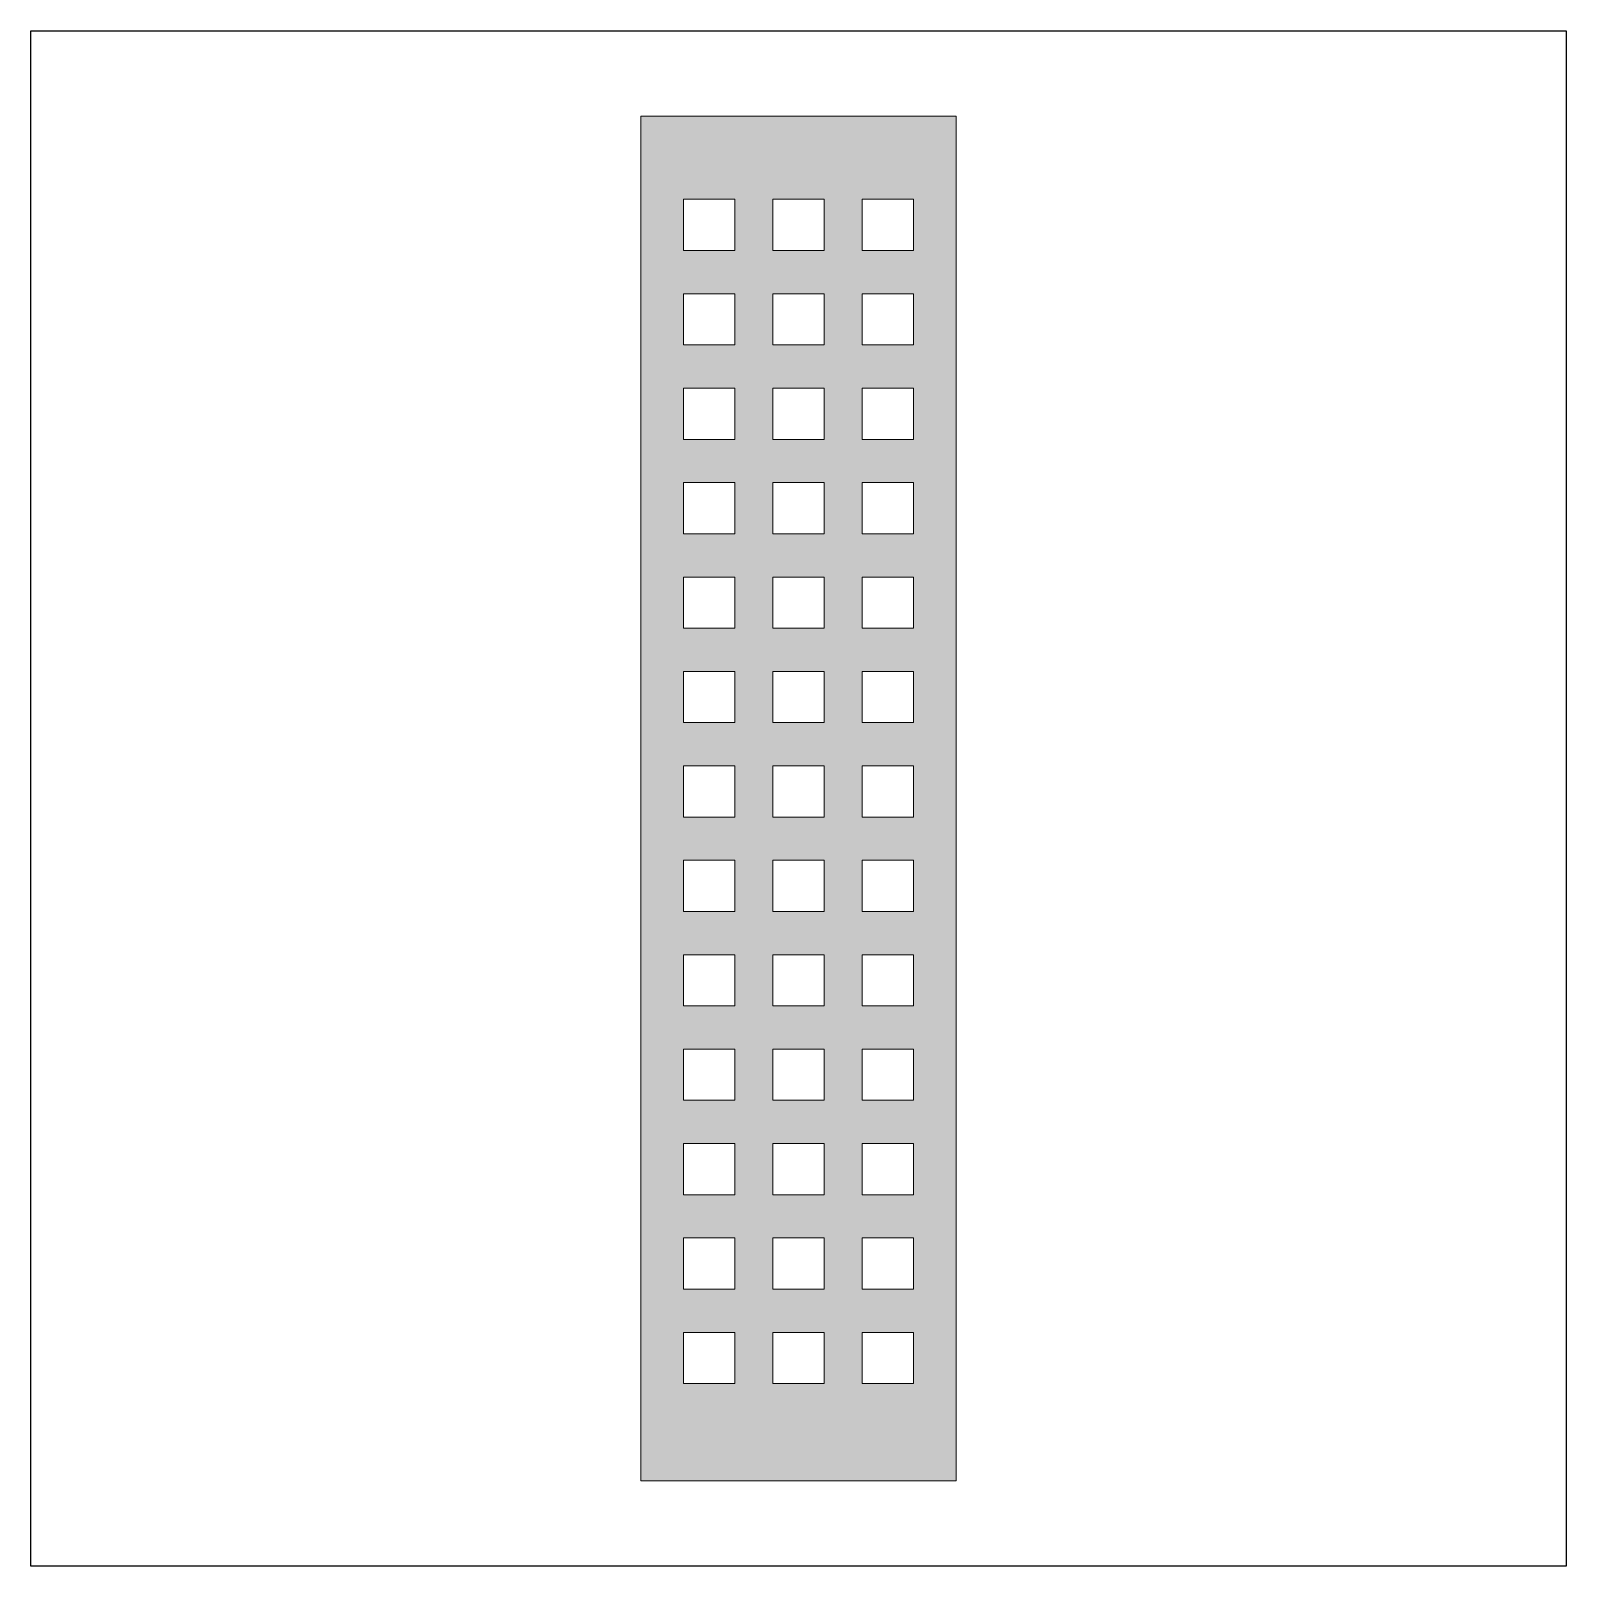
# Model space of a CAD drawing. Header units: inches. Extents: x 0 to 114, y 0 to 114.
import ezdxf

# ---------------------------------------------------------------- set-up
doc = ezdxf.new("R2010")
doc.units = ezdxf.units.IN
doc.header["$MEASUREMENT"] = 0
doc.layers.add('Image Background', color=7, linetype='Continuous')
doc.layers.add('Layer 1', color=7, linetype='Continuous')
picture_1 = doc.add_image_def('image1.png', size_in_pixel=(1350, 1350))

msp = doc.modelspace()

# ---------------------------------------------------------------- hatches: boundary and pattern name
at = {"layer": 'Layer 1', "true_color": 0x7f3f97}
h = msp.add_hatch(color=205, dxfattribs=at)
h.dxf.hatch_style = 2
h.paths.add_polyline_path([(61.13, 6.35), (68.88, 6.35), (68.88, 21.82), (68.88, 51.7), (68.88, 107.95), (45.42, 107.95), (45.42, 51.7), (45.42, 21.82), (45.42, 6.35), (53.17, 6.35)])
h.paths.add_polyline_path([(61.9, 101.75), (65.7, 101.75), (65.7, 97.94), (61.9, 97.94)])
h.paths.add_polyline_path([(61.9, 94.72), (65.7, 94.72), (65.7, 90.91), (61.9, 90.91)])
h.paths.add_polyline_path([(61.9, 87.69), (65.7, 87.69), (65.7, 83.88), (61.9, 83.88)])
h.paths.add_polyline_path([(61.9, 80.66), (65.7, 80.66), (65.7, 76.86), (61.9, 76.86)])
h.paths.add_polyline_path([(61.9, 73.63), (65.7, 73.63), (65.7, 69.83), (61.9, 69.83)])
h.paths.add_polyline_path([(61.9, 66.61), (65.7, 66.61), (65.7, 62.8), (61.9, 62.8)])
h.paths.add_polyline_path([(61.9, 59.58), (65.7, 59.58), (65.7, 55.77), (61.9, 55.77)])
h.paths.add_polyline_path([(61.9, 52.55), (65.7, 52.55), (65.7, 48.74), (61.9, 48.74)])
h.paths.add_polyline_path([(61.9, 45.52), (65.7, 45.52), (65.7, 41.72), (61.9, 41.72)])
h.paths.add_polyline_path([(61.9, 38.49), (65.7, 38.49), (65.7, 34.69), (61.9, 34.69)])
h.paths.add_polyline_path([(61.9, 31.47), (65.7, 31.47), (65.7, 27.66), (61.9, 27.66)])
h.paths.add_polyline_path([(61.9, 24.44), (65.7, 24.44), (65.7, 20.63), (61.9, 20.63)])
h.paths.add_polyline_path([(61.9, 17.41), (65.7, 17.41), (65.7, 13.61), (61.9, 13.61)])
h.paths.add_polyline_path([(55.25, 101.75), (59.05, 101.75), (59.05, 97.94), (55.25, 97.94)])
h.paths.add_polyline_path([(55.25, 94.72), (59.05, 94.72), (59.05, 90.91), (55.25, 90.91)])
h.paths.add_polyline_path([(55.25, 87.69), (59.05, 87.69), (59.05, 83.88), (55.25, 83.88)])
h.paths.add_polyline_path([(55.25, 80.66), (59.05, 80.66), (59.05, 76.86), (55.25, 76.86)])
h.paths.add_polyline_path([(55.25, 73.63), (59.05, 73.63), (59.05, 69.83), (55.25, 69.83)])
h.paths.add_polyline_path([(55.25, 66.61), (59.05, 66.61), (59.05, 62.8), (55.25, 62.8)])
h.paths.add_polyline_path([(55.25, 59.58), (59.05, 59.58), (59.05, 55.77), (55.25, 55.77)])
h.paths.add_polyline_path([(55.25, 52.55), (59.05, 52.55), (59.05, 48.74), (55.25, 48.74)])
h.paths.add_polyline_path([(55.25, 45.52), (59.05, 45.52), (59.05, 41.72), (55.25, 41.72)])
h.paths.add_polyline_path([(55.25, 38.49), (59.05, 38.49), (59.05, 34.69), (55.25, 34.69)])
h.paths.add_polyline_path([(55.25, 31.47), (59.05, 31.47), (59.05, 27.66), (55.25, 27.66)])
h.paths.add_polyline_path([(55.25, 24.44), (59.05, 24.44), (59.05, 20.63), (55.25, 20.63)])
h.paths.add_polyline_path([(55.25, 17.41), (59.05, 17.41), (59.05, 13.61), (55.25, 13.61)])
h.paths.add_polyline_path([(52.4, 13.61), (48.6, 13.61), (48.6, 17.41), (52.4, 17.41)])
h.paths.add_polyline_path([(52.4, 20.63), (48.6, 20.63), (48.6, 24.44), (52.4, 24.44)])
h.paths.add_polyline_path([(52.4, 27.66), (48.6, 27.66), (48.6, 31.47), (52.4, 31.47)])
h.paths.add_polyline_path([(52.4, 34.69), (48.6, 34.69), (48.6, 38.49), (52.4, 38.49)])
h.paths.add_polyline_path([(52.4, 41.72), (48.6, 41.72), (48.6, 45.52), (52.4, 45.52)])
h.paths.add_polyline_path([(52.4, 48.74), (48.6, 48.74), (48.6, 52.55), (52.4, 52.55)])
h.paths.add_polyline_path([(52.4, 55.77), (48.6, 55.77), (48.6, 59.58), (52.4, 59.58)])
h.paths.add_polyline_path([(52.4, 62.8), (48.6, 62.8), (48.6, 66.61), (52.4, 66.61)])
h.paths.add_polyline_path([(52.4, 69.83), (48.6, 69.83), (48.6, 73.63), (52.4, 73.63)])
h.paths.add_polyline_path([(52.4, 76.86), (48.6, 76.86), (48.6, 80.66), (52.4, 80.66)])
h.paths.add_polyline_path([(52.4, 83.88), (48.6, 83.88), (48.6, 87.69), (52.4, 87.69)])
h.paths.add_polyline_path([(52.4, 90.91), (48.6, 90.91), (48.6, 94.72), (52.4, 94.72)])
h.paths.add_polyline_path([(52.4, 97.94), (48.6, 97.94), (48.6, 101.75), (52.4, 101.75)])

# ---------------------------------------------------------------- linework, layer by layer
at = {"layer": 'Layer 1', "lineweight": 0}
for points in [[(61.13, 6.35), (68.88, 6.35), (68.88, 21.82), (68.88, 51.7), (68.88, 107.95), (45.42, 107.95), (45.42, 51.7), (45.42, 21.82), (45.42, 6.35), (53.17, 6.35), (61.13, 6.35)], [(52.4, 97.94), (48.6, 97.94), (48.6, 101.75), (52.4, 101.75), (52.4, 97.94)], [(55.25, 101.75), (59.05, 101.75), (59.05, 97.94), (55.25, 97.94), (55.25, 101.75)], [(61.9, 101.75), (65.7, 101.75), (65.7, 97.94), (61.9, 97.94), (61.9, 101.75)], [(52.4, 90.91), (48.6, 90.91), (48.6, 94.72), (52.4, 94.72), (52.4, 90.91)], [(55.25, 94.72), (59.05, 94.72), (59.05, 90.91), (55.25, 90.91), (55.25, 94.72)], [(61.9, 94.72), (65.7, 94.72), (65.7, 90.91), (61.9, 90.91), (61.9, 94.72)], [(52.4, 83.88), (48.6, 83.88), (48.6, 87.69), (52.4, 87.69), (52.4, 83.88)], [(55.25, 87.69), (59.05, 87.69), (59.05, 83.88), (55.25, 83.88), (55.25, 87.69)], [(61.9, 87.69), (65.7, 87.69), (65.7, 83.88), (61.9, 83.88), (61.9, 87.69)], [(52.4, 76.86), (48.6, 76.86), (48.6, 80.66), (52.4, 80.66), (52.4, 76.86)], [(55.25, 80.66), (59.05, 80.66), (59.05, 76.86), (55.25, 76.86), (55.25, 80.66)], [(61.9, 80.66), (65.7, 80.66), (65.7, 76.86), (61.9, 76.86), (61.9, 80.66)], [(52.4, 69.83), (48.6, 69.83), (48.6, 73.63), (52.4, 73.63), (52.4, 69.83)], [(55.25, 73.63), (59.05, 73.63), (59.05, 69.83), (55.25, 69.83), (55.25, 73.63)], [(61.9, 73.63), (65.7, 73.63), (65.7, 69.83), (61.9, 69.83), (61.9, 73.63)], [(52.4, 62.8), (48.6, 62.8), (48.6, 66.61), (52.4, 66.61), (52.4, 62.8)], [(55.25, 66.61), (59.05, 66.61), (59.05, 62.8), (55.25, 62.8), (55.25, 66.61)], [(61.9, 66.61), (65.7, 66.61), (65.7, 62.8), (61.9, 62.8), (61.9, 66.61)], [(52.4, 55.77), (48.6, 55.77), (48.6, 59.58), (52.4, 59.58), (52.4, 55.77)], [(55.25, 59.58), (59.05, 59.58), (59.05, 55.77), (55.25, 55.77), (55.25, 59.58)], [(61.9, 59.58), (65.7, 59.58), (65.7, 55.77), (61.9, 55.77), (61.9, 59.58)], [(52.4, 48.74), (48.6, 48.74), (48.6, 52.55), (52.4, 52.55), (52.4, 48.74)], [(55.25, 52.55), (59.05, 52.55), (59.05, 48.74), (55.25, 48.74), (55.25, 52.55)], [(61.9, 52.55), (65.7, 52.55), (65.7, 48.74), (61.9, 48.74), (61.9, 52.55)], [(52.4, 41.72), (48.6, 41.72), (48.6, 45.52), (52.4, 45.52), (52.4, 41.72)], [(55.25, 45.52), (59.05, 45.52), (59.05, 41.72), (55.25, 41.72), (55.25, 45.52)], [(61.9, 45.52), (65.7, 45.52), (65.7, 41.72), (61.9, 41.72), (61.9, 45.52)], [(52.4, 34.69), (48.6, 34.69), (48.6, 38.49), (52.4, 38.49), (52.4, 34.69)], [(55.25, 38.49), (59.05, 38.49), (59.05, 34.69), (55.25, 34.69), (55.25, 38.49)], [(61.9, 38.49), (65.7, 38.49), (65.7, 34.69), (61.9, 34.69), (61.9, 38.49)], [(52.4, 27.66), (48.6, 27.66), (48.6, 31.47), (52.4, 31.47), (52.4, 27.66)], [(55.25, 31.47), (59.05, 31.47), (59.05, 27.66), (55.25, 27.66), (55.25, 31.47)], [(61.9, 31.47), (65.7, 31.47), (65.7, 27.66), (61.9, 27.66), (61.9, 31.47)], [(52.4, 20.63), (48.6, 20.63), (48.6, 24.44), (52.4, 24.44), (52.4, 20.63)], [(55.25, 24.44), (59.05, 24.44), (59.05, 20.63), (55.25, 20.63), (55.25, 24.44)], [(61.9, 24.44), (65.7, 24.44), (65.7, 20.63), (61.9, 20.63), (61.9, 24.44)], [(52.4, 13.61), (48.6, 13.61), (48.6, 17.41), (52.4, 17.41), (52.4, 13.61)], [(55.25, 17.41), (59.05, 17.41), (59.05, 13.61), (55.25, 13.61), (55.25, 17.41)], [(61.9, 17.41), (65.7, 17.41), (65.7, 13.61), (61.9, 13.61), (61.9, 17.41)]]:
    msp.add_lwpolyline(points, dxfattribs=at)

# ---------------------------------------------------------------- pictures from other files: only their frames are drawn
at = {"layer": 'Image Background'}
image = msp.add_image(picture_1, insert=(0, 0), size_in_units=(114.3, 114.3), dxfattribs=at)

doc.saveas('drawing.dxf')
